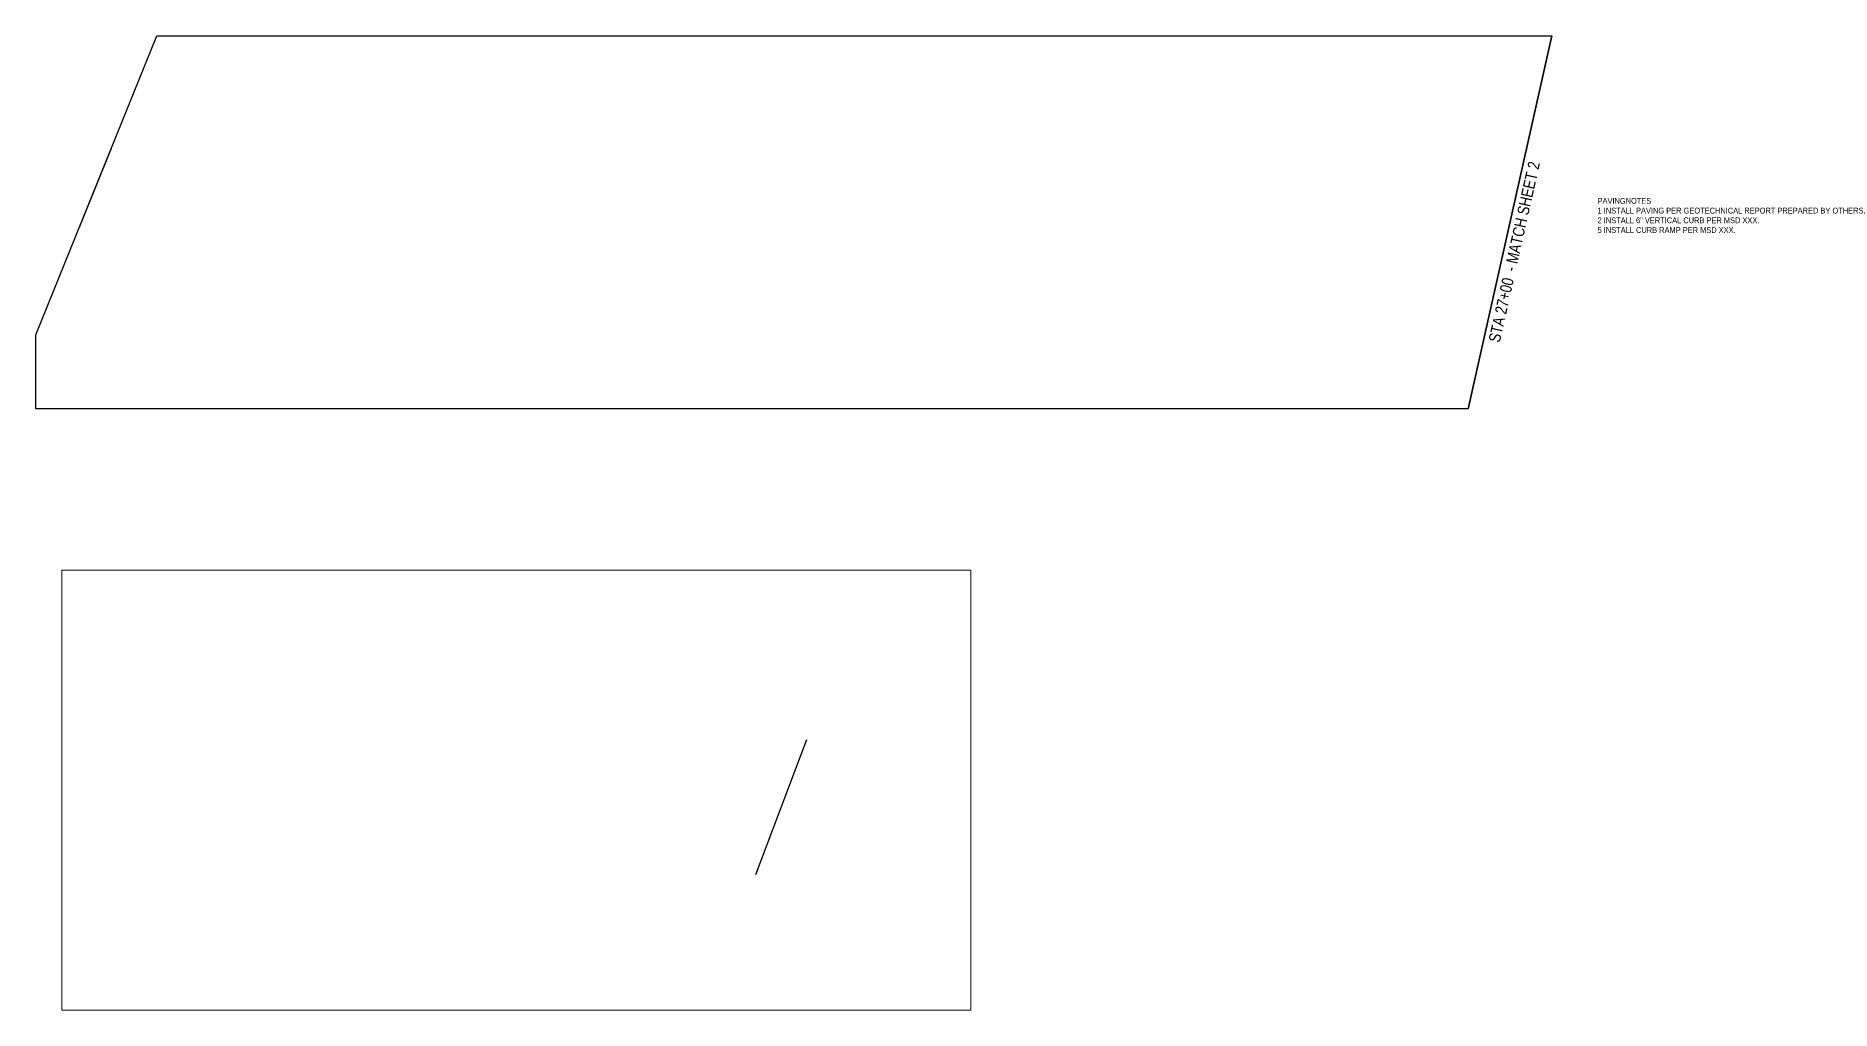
# Paper-space layout '1' of a CAD drawing. Header units: feet. Extents: x 2.6 to 33.5, y 5.6 to 22.3.
# The model-space entities are those that its viewports show. They can reach past a viewport. Long polylines and large blocks are cut down to what shows.
import ezdxf

# ---------------------------------------------------------------- set-up
doc = ezdxf.new("R2010")
doc.units = ezdxf.units.FT
doc.header["$MEASUREMENT"] = 0
doc.layers.add('C-MATCHLINE', color=251, linetype='Continuous')
doc.layers.add('C-SHEET', color=7, linetype='Continuous')
doc.layers.add('VP', color=7, linetype='Continuous', plot=False)
doc.styles.add('THIN', font='arial.ttf', dxfattribs={"width": 0.8, "height": 1.2})

msp = doc.modelspace()

# ---------------------------------------------------------------- linework, layer by layer
at = {"layer": 'C-MATCHLINE'}
for p, q in [((587237.1, 1030628.5), (587292.4, 1030723.6)), ((588217.5, 1030485.5), (588256.5, 1030588.3))]:
    msp.add_line(p, q, dxfattribs=at)

psp = doc.layouts.new('1')

# ---------------------------------------------------------------- linework, layer by layer
at = {"layer": 'VP'}
for p, q in [((2.625, 17.202), (4.702, 22.341)), ((27.242, 15.927), (28.679, 22.341))]:
    psp.add_line(p, q, dxfattribs=at)
at = {"layer": 'VP', "flags": 128}
psp.add_lwpolyline([(27.242, 15.927), (2.625, 15.927), (2.625, 17.202), (4.702, 22.341), (28.679, 22.341)], close=True, dxfattribs=at)

# ---------------------------------------------------------------- texts
at = {"layer": 'C-SHEET', "insert": (27.59, 17.101), "char_height": 0.2, "attachment_point": 1, "rotation": 77.3728, "style": 'THIN'}
psp.add_mtext('STA 27+00  - MATCH SHEET 2', dxfattribs=at)
at = {"layer": 'VP', "insert": (29.467, 19.553), "char_height": 0.1, "attachment_point": 1, "style": 'THIN'}
psp.add_mtext('PAVINGNOTES}\\P1 INSTALL PAVING PER GEOTECHNICAL REPORT PREPARED BY OTHERS. \\P2 INSTALL 6" VERTICAL CURB PER MSD XXX. \\P5 INSTALL CURB RAMP PER MSD XXX. \\P', dxfattribs=at)

# ---------------------------------------------------------------- viewports
at = {"layer": 'VP', "view_target_point": (588614.432, 1029958.776), "view_twist_angle": 8.143037}
vp = psp.add_viewport(center=(15.652, 19.134), size=(26.054, 6.41444), view_center_point=(-947.835, 518.848), view_height=256.57771, dxfattribs=at)
vp.dxf.flags = 0x10000  # cut along an outline
vp.dxf.clipping_boundary_handle = psp.add_lwpolyline([(27.242, 15.927), (2.625, 15.927), (2.625, 17.202), (4.702, 22.341), (28.679, 22.341)], format="xyb", close=True, dxfattribs={"invisible": 1}).dxf.handle
at = {"layer": 'VP', "view_target_point": (588614.432, 1029958.776)}
psp.add_viewport(center=(10.883, 9.37), size=(15.624, 7.56624), view_center_point=(-579.142, 591.038), view_height=335.05677, status=3, dxfattribs=at)

doc.saveas('drawing.dxf')
